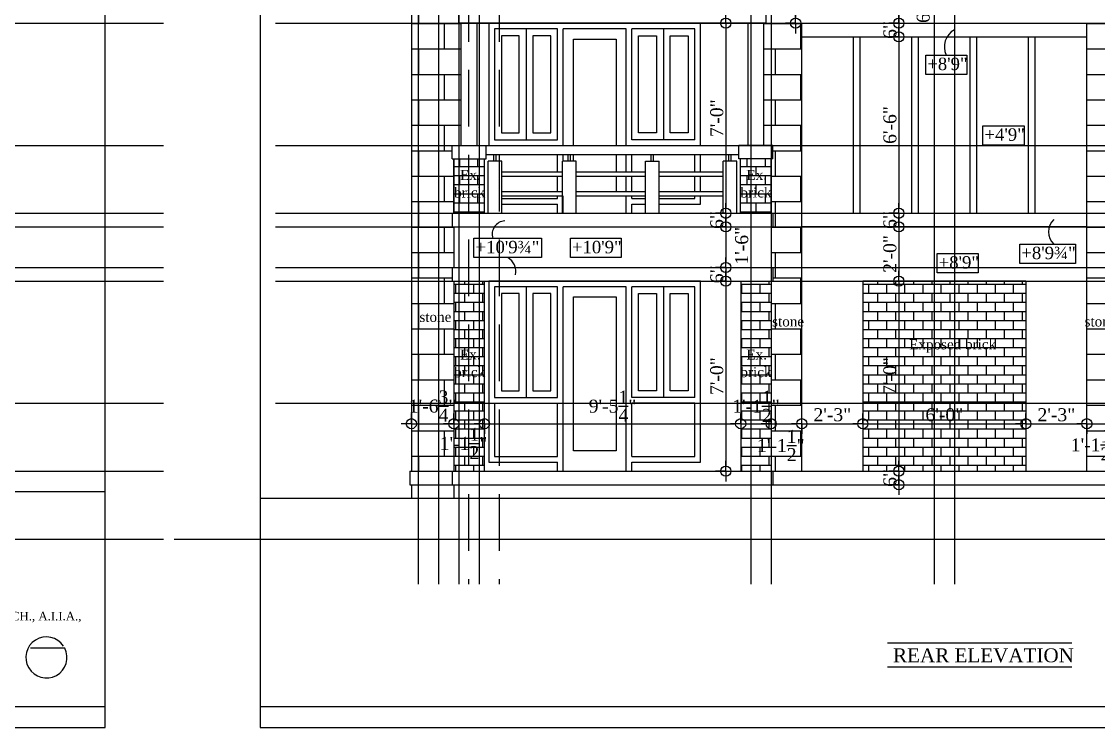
# Model space of a CAD drawing. Extents: x -4781 to 3971, y -2954 to -1072.
# Drawn here: x -1108.2 to -632.3, y -1567 to -1255 of the extents above; entities that cross this region are included whole.
import ezdxf

# ---------------------------------------------------------------- set-up
doc = ezdxf.new("R2010")
doc.units = 0
doc.header["$LTSCALE"] = 20
doc.header["$MEASUREMENT"] = 0
doc.header["$PDMODE"] = 34
doc.linetypes.add('HIDDEN', pattern=[0.375, 0.25, -0.125])
doc.layers.get('0').update_dxf_attribs({"linetype": 'CONTINUOUS'})
doc.layers.get('DEFPOINTS').update_dxf_attribs({"linetype": 'CONTINUOUS'})
for name, color, linetype in [('border', 230, 'CONTINUOUS'), ('BORTEXT', 2, 'CONTINUOUS'), ('DIMLINE', 254, 'CONTINUOUS'), ('DOOR', 1, 'CONTINUOUS'), ('handrail', 1, 'CONTINUOUS'), ('levels', 2, 'CONTINUOUS'), ('Stone', 8, 'CONTINUOUS'), ('text', 2, 'CONTINUOUS'), ('TEXTS', 2, 'CONTINUOUS'), ('tile', 22, 'CONTINUOUS'), ('wall', 13, 'CONTINUOUS'), ('WINDOW', 4, 'CONTINUOUS'), ('WOOD', 7, 'CONTINUOUS')]:
    doc.layers.add(name, color=color, linetype=linetype)
doc.layers.add('correct', color=230, linetype='CONTINUOUS', plot=False)
doc.layers.add('guide', color=211, linetype='CONTINUOUS', plot=False)
doc.styles.add('DIMTEXT', font='times_1.ttf')
doc.styles.add('STYLE1', font='times_1.ttf')
doc.styles.add('style5', font='times_1.ttf')
doc.dimstyles.new('ARCH_48_0', dxfattribs={"dimtxt": 5.75, "dimasz": 2.25, "dimexe": 0.25, "dimexo": 0, "dimgap": 1, "dimtad": 1, "dimzin": 3, "dimdsep": 46, "dimlunit": 4, "dimtxsty": 'DIMTEXT', "dimblk": 'BLK', "dimcen": 0, "dimdle": 0.09375, "dimse1": 1, "dimse2": 1, "dimclrd": 254, "dimclrt": 3, "dimadec": 1, "dimazin": 0, "dimtfac": 1, "dimtix": 1, "dimtmove": 2, "dimatfit": 3, "dimldrblk": 'NONE', "dimfxl": 0.25, "dimtvp": 1.4625, "dimtolj": 1, "dimtzin": 15, "dimarcsym": 0})
pattern_1 = [(0, (-673.815, -1627.068), (0, 11.25), []), (90, (-673.815, -1627.068), (-22.5, 1e-15), [11.25, -11.25]), (90, (-662.565, -1627.068), (-22.5, 1e-15), [-11.25, 11.25])]
pattern_2 = [(0, (-673.8155, -1627.0678), (0, 4), []), (90, (-673.8155, -1627.068), (-8, 5e-16), [4, -4]), (90, (-669.8155, -1627.068), (-8, 5e-16), [-4, 4])]

# ---------------------------------------------------------------- blocks, each defined once
blk = doc.blocks.new('BLK')
for q in [(-2, 0), (0, 2), (2, 0), (0, -2)]:
    blk.add_line((0, 0), q)
blk.add_circle((0, 0), 1)
blk = doc.blocks.new('*D618')
at = {"layer": 'DEFPOINTS', "color": 0, "lineweight": -2, "transparency": 16777216}
for p in [(-917.14, -1432.72), (-935.89, -1438.79), (-917.14, -1438.79)]:
    blk.add_point(p, dxfattribs=at)
at = {"layer": 'DIMLINE', "color": 254, "lineweight": -2, "transparency": 16777216}
for p, q in [((-938.14, -1432.72), (-940.39, -1432.72)), ((-935.89, -1432.72), (-917.14, -1432.72)), ((-914.89, -1432.72), (-912.64, -1432.72))]:
    blk.add_line(p, q, dxfattribs=at)
at = {"layer": 'DIMLINE', "color": 254, "lineweight": -2, "transparency": 16777216, "xscale": 2.25, "yscale": 2.25, "zscale": 2.25}
blk.add_blockref('BLK', (-935.89, -1432.72), dxfattribs=at)
at = {"layer": 'DIMLINE', "color": 254, "lineweight": -2, "transparency": 16777216, "xscale": 2.25, "yscale": 2.25, "zscale": 2.25, "rotation": 180}
blk.add_blockref('BLK', (-917.14, -1432.72), dxfattribs=at)
at = {"layer": 'DIMLINE', "color": 3, "lineweight": -2, "transparency": 16777216, "insert": (-926.52, -1424.92), "char_height": 5.75, "attachment_point": 5, "style": 'DIMTEXT'}
blk.add_mtext('\\A1;1\'-6{\\H1.000000x;\\S3/4;}"', dxfattribs=at)
blk = doc.blocks.new('_None')
blk = doc.blocks.new('*D619')
at = {"layer": 'DEFPOINTS', "color": 0, "lineweight": -2, "transparency": 16777216}
for p in [(-903.64, -1432.72), (-917.14, -1444.83), (-903.64, -1444.83)]:
    blk.add_point(p, dxfattribs=at)
at = {"layer": 'DIMLINE', "color": 254, "lineweight": -2, "transparency": 16777216}
blk.add_line((-914.89, -1432.72), (-905.89, -1432.72), dxfattribs=at)
at = {"layer": 'DIMLINE', "color": 254, "lineweight": -2, "transparency": 16777216, "xscale": 2.25, "yscale": 2.25, "zscale": 2.25, "rotation": 180}
blk.add_blockref('BLK', (-917.14, -1432.72), dxfattribs=at)
at = {"layer": 'DIMLINE', "color": 254, "lineweight": -2, "transparency": 16777216, "xscale": 2.25, "yscale": 2.25, "zscale": 2.25}
blk.add_blockref('BLK', (-903.64, -1432.72), dxfattribs=at)
at = {"layer": 'DIMLINE', "color": 3, "lineweight": -2, "transparency": 16777216, "insert": (-912.85, -1441.44), "char_height": 5.75, "attachment_point": 5, "style": 'DIMTEXT'}
blk.add_mtext('\\A1;1\'-1{\\H1.000000x;\\S1/2;}"', dxfattribs=at)
blk = doc.blocks.new('*D620')
at = {"layer": 'DEFPOINTS', "color": 0, "lineweight": -2, "transparency": 16777216}
for p in [(-790.39, -1432.72), (-903.64, -1438.26), (-790.39, -1445.3)]:
    blk.add_point(p, dxfattribs=at)
at = {"layer": 'DIMLINE', "color": 254, "lineweight": -2, "transparency": 16777216}
blk.add_line((-901.39, -1432.72), (-792.64, -1432.72), dxfattribs=at)
at = {"layer": 'DIMLINE', "color": 254, "lineweight": -2, "transparency": 16777216, "xscale": 2.25, "yscale": 2.25, "zscale": 2.25, "rotation": 180}
blk.add_blockref('BLK', (-903.64, -1432.72), dxfattribs=at)
at = {"layer": 'DIMLINE', "color": 254, "lineweight": -2, "transparency": 16777216, "xscale": 2.25, "yscale": 2.25, "zscale": 2.25}
blk.add_blockref('BLK', (-790.39, -1432.72), dxfattribs=at)
at = {"layer": 'DIMLINE', "color": 3, "lineweight": -2, "transparency": 16777216, "insert": (-847.02, -1424.96), "char_height": 5.75, "attachment_point": 5, "style": 'DIMTEXT'}
blk.add_mtext('\\A1;9\'-5{\\H1.000000x;\\S1/4;}"', dxfattribs=at)
blk = doc.blocks.new('*D621')
at = {"layer": 'DEFPOINTS', "color": 0, "lineweight": -2, "transparency": 16777216}
for p in [(-776.89, -1432.72), (-790.39, -1445.3), (-776.89, -1445.3)]:
    blk.add_point(p, dxfattribs=at)
at = {"layer": 'DIMLINE', "color": 254, "lineweight": -2, "transparency": 16777216}
for p, q in [((-792.64, -1432.72), (-794.89, -1432.72)), ((-790.39, -1432.72), (-776.89, -1432.72)), ((-774.64, -1432.72), (-772.39, -1432.72))]:
    blk.add_line(p, q, dxfattribs=at)
at = {"layer": 'DIMLINE', "color": 254, "lineweight": -2, "transparency": 16777216, "xscale": 2.25, "yscale": 2.25, "zscale": 2.25}
blk.add_blockref('BLK', (-790.39, -1432.72), dxfattribs=at)
at = {"layer": 'DIMLINE', "color": 254, "lineweight": -2, "transparency": 16777216, "xscale": 2.25, "yscale": 2.25, "zscale": 2.25, "rotation": 180}
blk.add_blockref('BLK', (-776.89, -1432.72), dxfattribs=at)
at = {"layer": 'DIMLINE', "color": 3, "lineweight": -2, "transparency": 16777216, "insert": (-783.64, -1425.02), "char_height": 5.75, "attachment_point": 5, "style": 'DIMTEXT'}
blk.add_mtext('\\A1;1\'-1{\\H1.000000x;\\S1/2;}"', dxfattribs=at)
blk = doc.blocks.new('*D622')
at = {"layer": 'DEFPOINTS', "color": 0, "lineweight": -2, "transparency": 16777216}
for p in [(-763.39, -1432.72), (-776.89, -1443.24), (-763.39, -1443.24)]:
    blk.add_point(p, dxfattribs=at)
at = {"layer": 'DIMLINE', "color": 254, "lineweight": -2, "transparency": 16777216}
blk.add_line((-774.64, -1432.72), (-765.64, -1432.72), dxfattribs=at)
at = {"layer": 'DIMLINE', "color": 254, "lineweight": -2, "transparency": 16777216, "xscale": 2.25, "yscale": 2.25, "zscale": 2.25, "rotation": 180}
blk.add_blockref('BLK', (-776.89, -1432.72), dxfattribs=at)
at = {"layer": 'DIMLINE', "color": 254, "lineweight": -2, "transparency": 16777216, "xscale": 2.25, "yscale": 2.25, "zscale": 2.25}
blk.add_blockref('BLK', (-763.39, -1432.72), dxfattribs=at)
at = {"layer": 'DIMLINE', "color": 3, "lineweight": -2, "transparency": 16777216, "insert": (-772.65, -1442.36), "char_height": 5.75, "attachment_point": 5, "style": 'DIMTEXT'}
blk.add_mtext('\\A1;1\'-1{\\H1.000000x;\\S1/2;}"', dxfattribs=at)
blk = doc.blocks.new('*D623')
at = {"layer": 'DEFPOINTS', "color": 0, "lineweight": -2, "transparency": 16777216}
for p in [(-736.39, -1418.02), (-763.39, -1425.02), (-736.39, -1432.72)]:
    blk.add_point(p, dxfattribs=at)
at = {"layer": 'DIMLINE', "color": 254, "lineweight": -2, "transparency": 16777216}
blk.add_line((-761.14, -1432.72), (-738.64, -1432.72), dxfattribs=at)
at = {"layer": 'DIMLINE', "color": 254, "lineweight": -2, "transparency": 16777216, "xscale": 2.25, "yscale": 2.25, "zscale": 2.25, "rotation": 180}
blk.add_blockref('BLK', (-763.39, -1432.72), dxfattribs=at)
at = {"layer": 'DIMLINE', "color": 254, "lineweight": -2, "transparency": 16777216, "xscale": 2.25, "yscale": 2.25, "zscale": 2.25}
blk.add_blockref('BLK', (-736.39, -1432.72), dxfattribs=at)
at = {"layer": 'DIMLINE', "color": 3, "lineweight": -2, "transparency": 16777216, "insert": (-749.89, -1428.79), "char_height": 5.75, "attachment_point": 5, "style": 'DIMTEXT'}
blk.add_mtext('\\A1;2\'-3"', dxfattribs=at)
blk = doc.blocks.new('*D624')
at = {"layer": 'DEFPOINTS', "color": 0, "lineweight": -2, "transparency": 16777216}
for p in [(-736.39, -1418.02), (-664.39, -1421.17), (-664.39, -1432.72)]:
    blk.add_point(p, dxfattribs=at)
at = {"layer": 'DIMLINE', "color": 254, "lineweight": -2, "transparency": 16777216}
blk.add_line((-734.14, -1432.72), (-666.64, -1432.72), dxfattribs=at)
at = {"layer": 'DIMLINE', "color": 254, "lineweight": -2, "transparency": 16777216, "xscale": 2.25, "yscale": 2.25, "zscale": 2.25, "rotation": 180}
blk.add_blockref('BLK', (-736.39, -1432.72), dxfattribs=at)
at = {"layer": 'DIMLINE', "color": 254, "lineweight": -2, "transparency": 16777216, "xscale": 2.25, "yscale": 2.25, "zscale": 2.25}
blk.add_blockref('BLK', (-664.39, -1432.72), dxfattribs=at)
at = {"layer": 'DIMLINE', "color": 3, "lineweight": -2, "transparency": 16777216, "insert": (-700.39, -1428.79), "char_height": 5.75, "attachment_point": 5, "style": 'DIMTEXT'}
blk.add_mtext('\\A1;6\'-0"', dxfattribs=at)
blk = doc.blocks.new('*D625')
at = {"layer": 'DEFPOINTS', "color": 0, "lineweight": -2, "transparency": 16777216}
for p in [(-664.39, -1421.17), (-637.39, -1422.7), (-637.39, -1432.72)]:
    blk.add_point(p, dxfattribs=at)
at = {"layer": 'DIMLINE', "color": 254, "lineweight": -2, "transparency": 16777216}
blk.add_line((-662.14, -1432.72), (-639.64, -1432.72), dxfattribs=at)
at = {"layer": 'DIMLINE', "color": 254, "lineweight": -2, "transparency": 16777216, "xscale": 2.25, "yscale": 2.25, "zscale": 2.25, "rotation": 180}
blk.add_blockref('BLK', (-664.39, -1432.72), dxfattribs=at)
at = {"layer": 'DIMLINE', "color": 254, "lineweight": -2, "transparency": 16777216, "xscale": 2.25, "yscale": 2.25, "zscale": 2.25}
blk.add_blockref('BLK', (-637.39, -1432.72), dxfattribs=at)
at = {"layer": 'DIMLINE', "color": 3, "lineweight": -2, "transparency": 16777216, "insert": (-650.89, -1428.79), "char_height": 5.75, "attachment_point": 5, "style": 'DIMTEXT'}
blk.add_mtext('\\A1;2\'-3"', dxfattribs=at)
blk = doc.blocks.new('*D626')
at = {"layer": 'DEFPOINTS', "color": 0, "lineweight": -2, "transparency": 16777216}
for p in [(-637.39, -1420.47), (-623.89, -1420.47), (-623.89, -1432.72)]:
    blk.add_point(p, dxfattribs=at)
at = {"layer": 'DIMLINE', "color": 254, "lineweight": -2, "transparency": 16777216}
blk.add_line((-635.14, -1432.72), (-626.14, -1432.72), dxfattribs=at)
at = {"layer": 'DIMLINE', "color": 254, "lineweight": -2, "transparency": 16777216, "xscale": 2.25, "yscale": 2.25, "zscale": 2.25, "rotation": 180}
blk.add_blockref('BLK', (-637.39, -1432.72), dxfattribs=at)
at = {"layer": 'DIMLINE', "color": 254, "lineweight": -2, "transparency": 16777216, "xscale": 2.25, "yscale": 2.25, "zscale": 2.25}
blk.add_blockref('BLK', (-623.89, -1432.72), dxfattribs=at)
at = {"layer": 'DIMLINE', "color": 3, "lineweight": -2, "transparency": 16777216, "insert": (-634.01, -1442.08), "char_height": 5.75, "attachment_point": 5, "style": 'DIMTEXT'}
blk.add_mtext('\\A1;1\'-1{\\H1.000000x;\\S1/2;}"', dxfattribs=at)
blk = doc.blocks.new('*D636')
at = {"layer": 'DEFPOINTS', "color": 0, "lineweight": -2, "transparency": 16777216}
for p in [(-753.17, -1249.7), (-720.49, -1255.7), (-684.13, -1255.7)]:
    blk.add_point(p, dxfattribs=at)
at = {"layer": 'DIMLINE', "color": 254, "lineweight": -2, "transparency": 16777216}
for p, q in [((-720.49, -1247.45), (-720.49, -1245.2)), ((-720.49, -1249.7), (-720.49, -1255.7)), ((-720.49, -1257.95), (-720.49, -1260.2))]:
    blk.add_line(p, q, dxfattribs=at)
at = {"layer": 'DIMLINE', "color": 254, "lineweight": -2, "transparency": 16777216, "xscale": 2.25, "yscale": 2.25, "zscale": 2.25}
for p, rotation in [((-720.49, -1249.7), 270), ((-720.49, -1255.7), 90)]:
    blk.add_blockref('BLK', p, dxfattribs=dict(at, rotation=rotation))
at = {"layer": 'DIMLINE', "color": 3, "lineweight": -2, "transparency": 16777216, "insert": (-709.71, -1251.65), "char_height": 5.75, "attachment_point": 5, "rotation": 90, "style": 'DIMTEXT'}
blk.add_mtext('\\A1;6"', dxfattribs=at)
blk = doc.blocks.new('*D637')
at = {"layer": 'DEFPOINTS', "color": 0, "lineweight": -2, "transparency": 16777216}
for p in [(-698.34, -1255.7), (-720.49, -1261.7), (-698.34, -1261.7)]:
    blk.add_point(p, dxfattribs=at)
at = {"layer": 'DIMLINE', "color": 254, "lineweight": -2, "transparency": 16777216}
for p, q in [((-720.49, -1253.45), (-720.49, -1251.2)), ((-720.49, -1255.7), (-720.49, -1261.7)), ((-720.49, -1263.95), (-720.49, -1266.2))]:
    blk.add_line(p, q, dxfattribs=at)
at = {"layer": 'DIMLINE', "color": 254, "lineweight": -2, "transparency": 16777216, "xscale": 2.25, "yscale": 2.25, "zscale": 2.25}
for p, rotation in [((-720.49, -1255.7), 270), ((-720.49, -1261.7), 90)]:
    blk.add_blockref('BLK', p, dxfattribs=dict(at, rotation=rotation))
at = {"layer": 'DIMLINE', "color": 3, "lineweight": -2, "transparency": 16777216, "insert": (-724.42, -1258.7), "char_height": 5.75, "attachment_point": 5, "rotation": 90, "style": 'DIMTEXT'}
blk.add_mtext('\\A1;6"', dxfattribs=at)
blk = doc.blocks.new('*D638')
at = {"layer": 'DEFPOINTS', "color": 0, "lineweight": -2, "transparency": 16777216}
for p in [(-700.39, -1261.7), (-720.49, -1339.7), (-700.39, -1339.7)]:
    blk.add_point(p, dxfattribs=at)
at = {"layer": 'DIMLINE', "color": 254, "lineweight": -2, "transparency": 16777216}
blk.add_line((-720.49, -1263.95), (-720.49, -1337.45), dxfattribs=at)
at = {"layer": 'DIMLINE', "color": 254, "lineweight": -2, "transparency": 16777216, "xscale": 2.25, "yscale": 2.25, "zscale": 2.25}
for p, rotation in [((-720.49, -1261.7), 90), ((-720.49, -1339.7), 270)]:
    blk.add_blockref('BLK', p, dxfattribs=dict(at, rotation=rotation))
at = {"layer": 'DIMLINE', "color": 3, "lineweight": -2, "transparency": 16777216, "insert": (-724.42, -1300.7), "char_height": 5.75, "attachment_point": 5, "rotation": 90, "style": 'DIMTEXT'}
blk.add_mtext('\\A1;6\'-6"', dxfattribs=at)
blk = doc.blocks.new('*D639')
at = {"layer": 'DEFPOINTS', "color": 0, "lineweight": -2, "transparency": 16777216}
for p in [(-700.39, -1339.7), (-720.49, -1345.7), (-700.39, -1345.7)]:
    blk.add_point(p, dxfattribs=at)
at = {"layer": 'DIMLINE', "color": 254, "lineweight": -2, "transparency": 16777216}
for p, q in [((-720.49, -1337.45), (-720.49, -1335.2)), ((-720.49, -1339.7), (-720.49, -1345.7)), ((-720.49, -1347.95), (-720.49, -1350.2))]:
    blk.add_line(p, q, dxfattribs=at)
at = {"layer": 'DIMLINE', "color": 254, "lineweight": -2, "transparency": 16777216, "xscale": 2.25, "yscale": 2.25, "zscale": 2.25}
for p, rotation in [((-720.49, -1339.7), 270), ((-720.49, -1345.7), 90)]:
    blk.add_blockref('BLK', p, dxfattribs=dict(at, rotation=rotation))
at = {"layer": 'DIMLINE', "color": 3, "lineweight": -2, "transparency": 16777216, "insert": (-724.42, -1342.7), "char_height": 5.75, "attachment_point": 5, "rotation": 90, "style": 'DIMTEXT'}
blk.add_mtext('\\A1;6"', dxfattribs=at)
blk = doc.blocks.new('*D640')
at = {"layer": 'DEFPOINTS', "color": 0, "lineweight": -2, "transparency": 16777216}
for p in [(-700.39, -1345.7), (-720.49, -1369.7), (-697.93, -1369.7)]:
    blk.add_point(p, dxfattribs=at)
at = {"layer": 'DIMLINE', "color": 254, "lineweight": -2, "transparency": 16777216}
blk.add_line((-720.49, -1347.95), (-720.49, -1367.45), dxfattribs=at)
at = {"layer": 'DIMLINE', "color": 254, "lineweight": -2, "transparency": 16777216, "xscale": 2.25, "yscale": 2.25, "zscale": 2.25}
for p, rotation in [((-720.49, -1345.7), 90), ((-720.49, -1369.7), 270)]:
    blk.add_blockref('BLK', p, dxfattribs=dict(at, rotation=rotation))
at = {"layer": 'DIMLINE', "color": 3, "lineweight": -2, "transparency": 16777216, "insert": (-724.42, -1357.7), "char_height": 5.75, "attachment_point": 5, "rotation": 90, "style": 'DIMTEXT'}
blk.add_mtext('\\A1;2\'-0"', dxfattribs=at)
blk = doc.blocks.new('*D641')
at = {"layer": 'DEFPOINTS', "color": 0, "lineweight": -2, "transparency": 16777216}
for p in [(-697.93, -1369.7), (-720.49, -1453.7), (-693.33, -1453.7)]:
    blk.add_point(p, dxfattribs=at)
at = {"layer": 'DIMLINE', "color": 254, "lineweight": -2, "transparency": 16777216}
blk.add_line((-720.49, -1371.95), (-720.49, -1451.45), dxfattribs=at)
at = {"layer": 'DIMLINE', "color": 254, "lineweight": -2, "transparency": 16777216, "xscale": 2.25, "yscale": 2.25, "zscale": 2.25}
for p, rotation in [((-720.49, -1369.7), 90), ((-720.49, -1453.7), 270)]:
    blk.add_blockref('BLK', p, dxfattribs=dict(at, rotation=rotation))
at = {"layer": 'DIMLINE', "color": 3, "lineweight": -2, "transparency": 16777216, "insert": (-724.43, -1411.7), "char_height": 5.75, "attachment_point": 5, "rotation": 90, "style": 'DIMTEXT'}
blk.add_mtext('\\A1;7\'-0"', dxfattribs=at)
blk = doc.blocks.new('*D642')
at = {"layer": 'DEFPOINTS', "color": 0, "lineweight": -2, "transparency": 16777216}
for p in [(-693.33, -1453.7), (-720.49, -1459.7), (-693.33, -1459.7)]:
    blk.add_point(p, dxfattribs=at)
at = {"layer": 'DIMLINE', "color": 254, "lineweight": -2, "transparency": 16777216}
for p, q in [((-720.49, -1451.45), (-720.49, -1449.2)), ((-720.49, -1453.7), (-720.49, -1459.7)), ((-720.49, -1461.95), (-720.49, -1464.2))]:
    blk.add_line(p, q, dxfattribs=at)
at = {"layer": 'DIMLINE', "color": 254, "lineweight": -2, "transparency": 16777216, "xscale": 2.25, "yscale": 2.25, "zscale": 2.25}
for p, rotation in [((-720.49, -1453.7), 270), ((-720.49, -1459.7), 90)]:
    blk.add_blockref('BLK', p, dxfattribs=dict(at, rotation=rotation))
at = {"layer": 'DIMLINE', "color": 3, "lineweight": -2, "transparency": 16777216, "insert": (-724.42, -1456.7), "char_height": 5.75, "attachment_point": 5, "rotation": 90, "style": 'DIMTEXT'}
blk.add_mtext('\\A1;6"', dxfattribs=at)
blk = doc.blocks.new('*D643')
at = {"layer": 'DEFPOINTS', "color": 0, "lineweight": -2, "transparency": 16777216}
for p in [(-816.93, -1225.64), (-816.93, -1255.7), (-766.1, -1255.7)]:
    blk.add_point(p, dxfattribs=at)
at = {"layer": 'DIMLINE', "color": 254, "lineweight": -2, "transparency": 16777216}
blk.add_line((-766.1, -1227.89), (-766.1, -1253.45), dxfattribs=at)
at = {"layer": 'DIMLINE', "color": 254, "lineweight": -2, "transparency": 16777216, "xscale": 2.25, "yscale": 2.25, "zscale": 2.25}
for p, rotation in [((-766.1, -1225.64), 90), ((-766.1, -1255.7), 270)]:
    blk.add_blockref('BLK', p, dxfattribs=dict(at, rotation=rotation))
at = {"layer": 'DIMLINE', "color": 3, "lineweight": -2, "transparency": 16777216, "insert": (-770.02, -1240.67), "char_height": 5.75, "attachment_point": 5, "rotation": 90, "style": 'DIMTEXT'}
blk.add_mtext('\\A1;2\'-6"', dxfattribs=at)
blk = doc.blocks.new('*D644')
at = {"layer": 'DEFPOINTS', "color": 0, "lineweight": -2, "transparency": 16777216}
for p in [(-787.14, -1255.7), (-807.04, -1339.7), (-796.99, -1339.7)]:
    blk.add_point(p, dxfattribs=at)
at = {"layer": 'DIMLINE', "color": 254, "lineweight": -2, "transparency": 16777216}
blk.add_line((-796.99, -1257.95), (-796.99, -1337.45), dxfattribs=at)
at = {"layer": 'DIMLINE', "color": 254, "lineweight": -2, "transparency": 16777216, "xscale": 2.25, "yscale": 2.25, "zscale": 2.25}
for p, rotation in [((-796.99, -1255.7), 90), ((-796.99, -1339.7), 270)]:
    blk.add_blockref('BLK', p, dxfattribs=dict(at, rotation=rotation))
at = {"layer": 'DIMLINE', "color": 3, "lineweight": -2, "transparency": 16777216, "insert": (-800.92, -1297.7), "char_height": 5.75, "attachment_point": 5, "rotation": 90, "style": 'DIMTEXT'}
blk.add_mtext('\\A1;7\'-0"', dxfattribs=at)
blk = doc.blocks.new('*D645')
at = {"layer": 'DEFPOINTS', "color": 0, "lineweight": -2, "transparency": 16777216}
for p in [(-805.26, -1339.7), (-805.26, -1345.7), (-796.99, -1345.7)]:
    blk.add_point(p, dxfattribs=at)
at = {"layer": 'DIMLINE', "color": 254, "lineweight": -2, "transparency": 16777216}
for p, q in [((-796.99, -1337.45), (-796.99, -1335.2)), ((-796.99, -1339.7), (-796.99, -1345.7)), ((-796.99, -1347.95), (-796.99, -1350.2))]:
    blk.add_line(p, q, dxfattribs=at)
at = {"layer": 'DIMLINE', "color": 254, "lineweight": -2, "transparency": 16777216, "xscale": 2.25, "yscale": 2.25, "zscale": 2.25}
for p, rotation in [((-796.99, -1339.7), 270), ((-796.99, -1345.7), 90)]:
    blk.add_blockref('BLK', p, dxfattribs=dict(at, rotation=rotation))
at = {"layer": 'DIMLINE', "color": 3, "lineweight": -2, "transparency": 16777216, "insert": (-800.91, -1342.7), "char_height": 5.75, "attachment_point": 5, "rotation": 90, "style": 'DIMTEXT'}
blk.add_mtext('\\A1;6"', dxfattribs=at)
blk = doc.blocks.new('*D646')
at = {"layer": 'DEFPOINTS', "color": 0, "lineweight": -2, "transparency": 16777216}
for p in [(-805.26, -1345.7), (-808.48, -1363.7), (-796.99, -1363.7)]:
    blk.add_point(p, dxfattribs=at)
at = {"layer": 'DIMLINE', "color": 254, "lineweight": -2, "transparency": 16777216}
blk.add_line((-796.99, -1347.95), (-796.99, -1361.45), dxfattribs=at)
at = {"layer": 'DIMLINE', "color": 254, "lineweight": -2, "transparency": 16777216, "xscale": 2.25, "yscale": 2.25, "zscale": 2.25}
for p, rotation in [((-796.99, -1345.7), 90), ((-796.99, -1363.7), 270)]:
    blk.add_blockref('BLK', p, dxfattribs=dict(at, rotation=rotation))
at = {"layer": 'DIMLINE', "color": 3, "lineweight": -2, "transparency": 16777216, "insert": (-789.92, -1354.06), "char_height": 5.75, "attachment_point": 5, "rotation": 90, "style": 'DIMTEXT'}
blk.add_mtext('\\A1;1\'-6"', dxfattribs=at)
blk = doc.blocks.new('*D647')
at = {"layer": 'DEFPOINTS', "color": 0, "lineweight": -2, "transparency": 16777216}
for p in [(-808.48, -1363.7), (-808.14, -1369.7), (-796.99, -1369.7)]:
    blk.add_point(p, dxfattribs=at)
at = {"layer": 'DIMLINE', "color": 254, "lineweight": -2, "transparency": 16777216}
for p, q in [((-796.99, -1361.45), (-796.99, -1359.2)), ((-796.99, -1363.7), (-796.99, -1369.7)), ((-796.99, -1371.95), (-796.99, -1374.2))]:
    blk.add_line(p, q, dxfattribs=at)
at = {"layer": 'DIMLINE', "color": 254, "lineweight": -2, "transparency": 16777216, "xscale": 2.25, "yscale": 2.25, "zscale": 2.25}
for p, rotation in [((-796.99, -1363.7), 270), ((-796.99, -1369.7), 90)]:
    blk.add_blockref('BLK', p, dxfattribs=dict(at, rotation=rotation))
at = {"layer": 'DIMLINE', "color": 3, "lineweight": -2, "transparency": 16777216, "insert": (-800.91, -1366.7), "char_height": 5.75, "attachment_point": 5, "rotation": 90, "style": 'DIMTEXT'}
blk.add_mtext('\\A1;6"', dxfattribs=at)
blk = doc.blocks.new('*D648')
at = {"layer": 'DEFPOINTS', "color": 0, "lineweight": -2, "transparency": 16777216}
for p in [(-812.26, -1369.7), (-816.4, -1453.7), (-796.99, -1453.7)]:
    blk.add_point(p, dxfattribs=at)
at = {"layer": 'DIMLINE', "color": 254, "lineweight": -2, "transparency": 16777216}
blk.add_line((-796.99, -1371.95), (-796.99, -1451.45), dxfattribs=at)
at = {"layer": 'DIMLINE', "color": 254, "lineweight": -2, "transparency": 16777216, "xscale": 2.25, "yscale": 2.25, "zscale": 2.25}
for p, rotation in [((-796.99, -1369.7), 90), ((-796.99, -1453.7), 270)]:
    blk.add_blockref('BLK', p, dxfattribs=dict(at, rotation=rotation))
at = {"layer": 'DIMLINE', "color": 3, "lineweight": -2, "transparency": 16777216, "insert": (-800.92, -1411.7), "char_height": 5.75, "attachment_point": 5, "rotation": 90, "style": 'DIMTEXT'}
blk.add_mtext('\\A1;7\'-0"', dxfattribs=at)

msp = doc.modelspace()

# ---------------------------------------------------------------- hatches: boundary and pattern name
at = {"layer": 'Stone', "lineweight": -2}
h = msp.add_hatch(dxfattribs=at)
h.set_pattern_fill('BRICK', color=8, scale=45, style=0)
h.set_pattern_definition(pattern_1)
h.paths.add_polyline_path([(-913.893, -1255.705), (-914.893, -1255.705), (-914.893, -1225.645), (-910.642, -1225.645), (-910.642, -1212.094), (-922.017, -1212.094), (-922.017, -1213.747), (-926.017, -1213.747), (-926.017, -1212.094), (-935.892, -1212.094), (-935.892, -1453.705), (-917.143, -1453.705), (-917.143, -1369.705), (-917.893, -1369.705), (-917.893, -1363.705), (-917.143, -1363.705), (-917.143, -1345.705), (-917.893, -1345.705), (-917.893, -1339.705), (-917.143, -1339.705), (-917.143, -1315.705), (-917.893, -1315.705), (-917.893, -1309.705), (-913.893, -1309.705)])
h = msp.add_hatch(dxfattribs=at)
h.set_pattern_fill('BRICK', color=8, scale=45, style=0)
h.set_pattern_definition(pattern_1)
h.paths.add_polyline_path([(-776.143, -1363.705), (-776.143, -1369.705), (-776.892, -1369.705), (-776.892, -1453.705), (-763.392, -1453.705), (-763.392, -1255.705), (-779.143, -1255.705), (-780.143, -1255.705), (-780.143, -1309.705), (-776.143, -1309.705), (-776.143, -1315.705), (-776.893, -1315.705), (-776.893, -1339.705), (-776.143, -1339.705), (-776.143, -1345.705), (-776.892, -1345.705), (-776.892, -1363.705)])
h = msp.add_hatch(dxfattribs=at)
h.set_pattern_fill('BRICK', color=8, scale=45, style=0)
h.set_pattern_definition(pattern_1)
h.paths.add_polyline_path([(-623.892, -1369.705), (-624.641, -1369.705), (-624.641, -1363.705), (-623.892, -1363.705), (-623.892, -1345.705), (-624.641, -1345.705), (-624.641, -1339.705), (-623.891, -1339.705), (-623.891, -1315.705), (-624.641, -1315.705), (-624.641, -1309.705), (-620.641, -1309.705), (-620.641, -1255.705), (-621.641, -1255.705), (-637.392, -1255.705), (-637.392, -1453.705), (-623.892, -1453.705)])
at = {"layer": 'tile', "lineweight": -2}
h = msp.add_hatch(dxfattribs=at)
h.set_pattern_fill('BRICK', color=256, scale=16, style=0)
h.set_pattern_definition([(0, (-318.5596, -1627.0678), (0, 4), []), (90, (-318.56, -1627.068), (-8, 5e-16), [4, -4]), (90, (-314.56, -1627.068), (-8, 5e-16), [-4, 4])])
h.paths.add_polyline_path([(-903.643, -1315.705), (-917.143, -1315.705), (-917.143, -1339.705), (-903.643, -1339.705)])
h = msp.add_hatch(dxfattribs=at)
h.set_pattern_fill('BRICK', color=256, scale=16, style=0)
h.set_pattern_definition([(180, (-1375.4764, -1627.0678), (0, 4), []), (90, (-1375.4764, -1627.068), (8, 5e-16), [4, -4]), (90, (-1379.4764, -1627.068), (8, 5e-16), [-4, 4])])
h.paths.add_polyline_path([(-790.393, -1315.705), (-776.893, -1315.705), (-776.893, -1339.705), (-790.393, -1339.705)])
h = msp.add_hatch(dxfattribs=at)
h.set_pattern_fill('BRICK', color=256, scale=16, style=0)
h.set_pattern_definition([(0, (-680.3164, -1627.0678), (0, 4), []), (90, (-680.316, -1627.068), (-8, 5e-16), [4, -4]), (90, (-676.316, -1627.068), (-8, 5e-16), [-4, 4])])
h.paths.add_polyline_path([(-903.643, -1369.705), (-917.143, -1369.705), (-917.143, -1453.705), (-903.643, -1453.705)])
h = msp.add_hatch(dxfattribs=at)
h.set_pattern_fill('BRICK', color=256, scale=16, style=0)
h.set_pattern_definition(pattern_2)
h.paths.add_polyline_path([(-790.392, -1453.705), (-776.892, -1453.705), (-776.892, -1369.705), (-790.392, -1369.705)])
h = msp.add_hatch(dxfattribs=at)
h.set_pattern_fill('BRICK', color=256, scale=16, style=0)
h.set_pattern_definition(pattern_2)
h.paths.add_polyline_path([(-664.392, -1369.705), (-736.392, -1369.705), (-736.392, -1453.705), (-664.392, -1453.705)])

# ---------------------------------------------------------------- linework, layer by layer
at = {"lineweight": -2}
for p, q in [((-664.392, -1369.705), (-736.392, -1369.705)), ((-736.392, -1369.705), (-736.392, -1453.705)), ((-664.392, -1369.705), (-664.392, -1453.705))]:
    msp.add_line(p, q, dxfattribs=at)
at = {"layer": 'border', "lineweight": -2}
for p, q in [((-1071.17, -1557.934), (-1695.502, -1557.934)), ((-414.567, -1557.934), (-1002.686, -1557.934))]:
    msp.add_line(p, q, dxfattribs=at)
at = {"layer": 'BORTEXT'}
msp.add_lwpolyline([(-1089.619, -1530.993, 34.7524071), (-1089.088, -1531.893), (-1104.174, -1531.893)], format="xyb", dxfattribs=at)
at = {"layer": 'correct', "color": 3, "lineweight": -2}
for points in [[(-1695.502, -1071.997), (-1695.502, -1566.997), (-1071.17, -1566.997), (-1071.17, -1071.997)], [(-1002.686, -1071.997), (-1002.686, -1566.997), (-414.567, -1566.997), (-414.567, -1071.997)]]:
    msp.add_lwpolyline(points, close=True, dxfattribs=at)
at = {"layer": 'DIMLINE', "lineweight": -2}
msp.add_arc((-691.806, -1266.108), 8.573, 119.0526, 205.6297, dxfattribs=at)
at = {"layer": 'DOOR'}
for p, q in [((-871.309, -1307.205), (-871.309, -1258.205)), ((-868.809, -1309.705), (-868.809, -1258.205)), ((-840.975, -1309.705), (-840.975, -1258.205)), ((-838.475, -1307.205), (-838.475, -1258.205)), ((-871.309, -1321.371), (-871.309, -1313.705)), ((-868.809, -1316.705), (-868.809, -1313.705)), ((-840.975, -1321.371), (-840.975, -1313.705)), ((-838.475, -1321.371), (-838.475, -1313.705)), ((-871.309, -1330.038), (-871.309, -1323.371)), ((-840.975, -1330.038), (-840.975, -1323.371)), ((-838.475, -1330.038), (-838.475, -1323.371)), ((-871.309, -1333.205), (-871.309, -1332.038)), ((-868.809, -1339.705), (-868.809, -1332.038)), ((-840.975, -1339.705), (-840.975, -1332.038)), ((-838.475, -1333.205), (-838.475, -1332.038)), ((-871.309, -1339.705), (-871.309, -1335.705)), ((-838.475, -1339.705), (-838.475, -1335.705)), ((-871.309, -1421.205), (-871.309, -1372.205)), ((-868.809, -1453.705), (-868.809, -1372.205)), ((-840.975, -1453.705), (-840.975, -1372.205)), ((-838.475, -1421.205), (-838.475, -1372.205)), ((-871.309, -1447.205), (-871.309, -1423.705)), ((-838.475, -1447.205), (-838.475, -1423.705)), ((-871.309, -1453.705), (-871.309, -1449.705)), ((-838.475, -1453.705), (-838.475, -1449.705))]:
    msp.add_line(p, q, dxfattribs=at)
for points in [[(-840.975, -1258.205), (-868.809, -1258.205)], [(-864.309, -1309.705), (-864.309, -1262.705), (-845.475, -1262.705), (-845.475, -1309.705)], [(-864.309, -1316.705), (-864.309, -1313.705)], [(-845.475, -1313.705), (-845.475, -1321.371)], [(-845.475, -1323.371), (-845.475, -1330.038)], [(-840.975, -1372.205), (-868.809, -1372.205)]]:
    msp.add_lwpolyline(points, dxfattribs=at)
msp.add_lwpolyline([(-864.309, -1376.705), (-845.475, -1376.705), (-845.475, -1444.705), (-864.309, -1444.705)], close=True, dxfattribs=at)
at = {"layer": 'guide', "lineweight": -2}
for p, q in [((-932.892, -1126.376), (-932.892, -1503.705)), ((-923.892, -1126.376), (-923.892, -1503.705)), ((-914.893, -1126.376), (-914.893, -1503.705)), ((-905.893, -1126.376), (-905.893, -1503.705)), ((-785.893, -1126.376), (-785.893, -1503.705)), ((-776.893, -1126.376), (-776.893, -1503.705)), ((-704.892, -1126.376), (-704.892, -1503.705)), ((-695.892, -1126.376), (-695.892, -1503.705))]:
    msp.add_line(p, q, dxfattribs=at)
at = {"layer": 'guide', "linetype": 'HIDDEN', "ltscale": 5}
for p, q in [((-910.642, -1126.376), (-910.642, -1503.705)), ((-897.142, -1126.376), (-897.142, -1503.705))]:
    msp.add_line(p, q, dxfattribs=at)
at = {"layer": 'guide', "color": 1}
for p, q in [((-1739.395, -1255.705), (-1045.395, -1255.705)), ((-995.892, -1255.705), (-404.892, -1255.705)), ((-1739.395, -1363.705), (-1045.395, -1363.705)), ((-995.892, -1363.705), (-404.892, -1363.705)), ((-1739.395, -1369.705), (-1045.395, -1369.705)), ((-995.892, -1369.705), (-404.892, -1369.705))]:
    msp.add_line(p, q, dxfattribs=at)
at = {"layer": 'guide', "color": 5}
for p, q in [((-1739.395, -1309.705), (-1045.395, -1309.705)), ((-995.892, -1309.705), (-404.892, -1309.705)), ((-1739.395, -1423.705), (-1045.395, -1423.705)), ((-995.892, -1423.705), (-404.892, -1423.705))]:
    msp.add_line(p, q, dxfattribs=at)
at = {"layer": 'guide', "color": 3}
for p, q in [((-1739.395, -1339.705), (-1045.395, -1339.705)), ((-995.892, -1339.705), (-404.892, -1339.705)), ((-1739.395, -1345.705), (-1045.395, -1345.705)), ((-995.892, -1345.705), (-404.892, -1345.705))]:
    msp.add_line(p, q, dxfattribs=at)
at = {"layer": 'guide', "color": 13}
for p, q in [((-1739.395, -1453.705), (-1045.395, -1453.705)), ((-1739.395, -1483.705), (-1045.395, -1483.705)), ((-1040.658, -1483.705), (-345.858, -1483.705))]:
    msp.add_line(p, q, dxfattribs=at)
at = {"layer": 'handrail', "lineweight": -2}
for p, q in [((-905.893, -1309.705), (-791.143, -1309.705)), ((-902.893, -1313.705), (-791.143, -1313.705)), ((-899.393, -1316.705), (-899.393, -1313.705)), ((-898.393, -1316.705), (-898.393, -1313.705)), ((-866.565, -1316.705), (-866.565, -1313.705)), ((-865.565, -1316.705), (-865.565, -1313.705)), ((-829.901, -1316.705), (-829.901, -1313.705)), ((-828.901, -1316.705), (-828.901, -1313.705)), ((-795.643, -1316.705), (-795.643, -1313.705)), ((-794.643, -1316.705), (-794.643, -1313.705)), ((-895.893, -1321.371), (-869.065, -1321.371)), ((-863.065, -1321.371), (-832.401, -1321.371)), ((-826.401, -1321.371), (-798.143, -1321.371)), ((-895.893, -1323.371), (-869.065, -1323.371)), ((-863.065, -1323.371), (-832.401, -1323.371)), ((-826.401, -1323.371), (-798.143, -1323.371)), ((-895.893, -1330.038), (-869.065, -1330.038)), ((-895.893, -1332.038), (-869.065, -1332.038)), ((-863.065, -1330.038), (-832.401, -1330.038)), ((-863.065, -1332.038), (-832.401, -1332.038)), ((-826.401, -1330.038), (-798.143, -1330.038)), ((-826.401, -1332.038), (-798.143, -1332.038))]:
    msp.add_line(p, q, dxfattribs=at)
at = {"layer": 'handrail', "color": 7, "lineweight": -2}
for p, q in [((-895.893, -1316.705), (-901.893, -1316.705)), ((-901.893, -1339.705), (-901.893, -1316.705)), ((-895.893, -1339.705), (-895.893, -1316.705)), ((-863.065, -1316.705), (-869.065, -1316.705)), ((-869.065, -1339.705), (-869.065, -1316.705)), ((-863.065, -1339.705), (-863.065, -1316.705)), ((-832.401, -1316.705), (-826.401, -1316.705)), ((-832.401, -1339.705), (-832.401, -1316.705)), ((-826.401, -1339.705), (-826.401, -1316.705)), ((-792.143, -1316.705), (-798.143, -1316.705)), ((-798.143, -1339.705), (-798.143, -1316.705)), ((-792.143, -1339.705), (-792.143, -1316.705))]:
    msp.add_line(p, q, dxfattribs=at)
at = {"layer": 'levels', "color": 0}
for points in [[(-708.636, -1269.816), (-690.436, -1269.816), (-690.436, -1278.352), (-708.636, -1278.352)], [(-683.353, -1301.049), (-665.153, -1301.049), (-665.153, -1309.585), (-683.353, -1309.585)], [(-908.23, -1350.78), (-878.381, -1350.78), (-878.381, -1359.315), (-908.23, -1359.315)], [(-865.653, -1350.78), (-843.227, -1350.78), (-843.227, -1359.315), (-865.653, -1359.315)], [(-667.069, -1353.374), (-642.49, -1353.374), (-642.49, -1361.909), (-667.069, -1361.909)], [(-703.6, -1357.554), (-685.4, -1357.554), (-685.4, -1366.09), (-703.6, -1366.09)]]:
    msp.add_lwpolyline(points, close=True, dxfattribs=at)
for centre, radius, start, end in [((-894.369, -1348.905), 5.815, 92.61963, 198.80987), ((-646.474, -1347.883), 7.833, 135.50081, 224.49919), ((-896.682, -1365.373), 6.935, 347.05182, 60.86163)]:
    msp.add_arc(centre, radius, start, end, dxfattribs=at)
at = {"layer": 'text'}
for p, q in [((-725.466, -1529.584), (-644.054, -1529.584)), ((-725.466, -1540.139), (-644.054, -1540.139))]:
    msp.add_line(p, q, dxfattribs=at)
at = {"layer": 'wall', "lineweight": -2}
for p, q in [((-935.892, -1212.094), (-935.892, -1453.705)), ((-914.893, -1255.705), (-914.893, -1225.645)), ((-779.143, -1255.705), (-779.143, -1225.645)), ((-779.143, -1255.705), (-914.893, -1255.705)), ((-779.143, -1255.705), (-621.641, -1255.705)), ((-763.392, -1453.705), (-763.392, -1255.818)), ((-637.392, -1453.705), (-637.392, -1255.818)), ((-763.392, -1261.705), (-637.392, -1261.705)), ((-917.893, -1309.705), (-902.893, -1309.705)), ((-917.893, -1315.705), (-917.893, -1309.705)), ((-902.893, -1315.705), (-902.893, -1309.705)), ((-776.143, -1309.705), (-791.143, -1309.705)), ((-791.143, -1315.705), (-791.143, -1309.705)), ((-776.143, -1315.705), (-776.143, -1309.705)), ((-917.893, -1315.705), (-902.893, -1315.705)), ((-917.143, -1315.705), (-917.143, -1339.705)), ((-917.143, -1339.705), (-917.143, -1315.705)), ((-903.643, -1339.705), (-903.643, -1315.705)), ((-776.143, -1315.705), (-791.143, -1315.705)), ((-790.393, -1339.705), (-790.393, -1315.705)), ((-776.893, -1315.705), (-776.893, -1339.705)), ((-776.893, -1339.705), (-776.893, -1315.705)), ((-917.893, -1339.705), (-776.143, -1339.705)), ((-917.893, -1339.705), (-917.893, -1345.705)), ((-776.143, -1339.705), (-776.143, -1345.705)), ((-763.392, -1339.705), (-637.392, -1339.705)), ((-917.893, -1345.705), (-776.143, -1345.705)), ((-917.143, -1345.705), (-917.143, -1363.705)), ((-776.893, -1345.705), (-776.893, -1363.705)), ((-776.892, -1345.705), (-776.892, -1363.705)), ((-637.392, -1345.705), (-763.392, -1345.705)), ((-917.893, -1363.705), (-776.143, -1363.705)), ((-917.893, -1363.705), (-917.893, -1369.705)), ((-776.143, -1363.705), (-776.143, -1369.705)), ((-917.893, -1369.705), (-776.143, -1369.705)), ((-917.143, -1369.705), (-917.143, -1453.705)), ((-903.643, -1453.705), (-903.643, -1369.705)), ((-790.392, -1369.705), (-790.392, -1453.705)), ((-776.892, -1369.705), (-776.892, -1453.705)), ((-776.892, -1369.705), (-776.892, -1453.705)), ((-936.642, -1453.705), (-936.642, -1459.705)), ((-917.893, -1453.705), (-917.893, -1459.705)), ((-776.142, -1453.705), (-776.142, -1459.705)), ((-935.892, -1459.705), (-935.892, -1465.705)), ((-917.143, -1459.705), (-917.143, -1465.705)), ((-776.892, -1459.705), (-776.892, -1465.705)), ((-1117.395, -1462.705), (-1071.17, -1462.705))]:
    msp.add_line(p, q, dxfattribs=at)
at = {"layer": 'wall', "color": 7, "lineweight": -2}
for p, q in [((-914.893, -1255.705), (-779.143, -1255.705)), ((-913.893, -1309.705), (-913.893, -1255.705)), ((-906.893, -1309.705), (-906.893, -1255.705)), ((-787.143, -1309.705), (-787.143, -1255.705)), ((-780.143, -1309.705), (-780.143, -1255.705))]:
    msp.add_line(p, q, dxfattribs=at)
at = {"layer": 'wall', "color": 13}
for p, q in [((-936.642, -1453.705), (-464.142, -1453.705)), ((-936.642, -1459.705), (-464.142, -1459.705)), ((-1002.686, -1465.705), (-414.567, -1465.705))]:
    msp.add_line(p, q, dxfattribs=at)
at = {"layer": 'WINDOW', "lineweight": -2}
for p, q in [((-808.142, -1255.705), (-901.642, -1255.705)), ((-901.642, -1255.705), (-901.642, -1309.705)), ((-808.142, -1309.705), (-808.142, -1255.705)), ((-871.309, -1258.205), (-899.142, -1258.205)), ((-899.142, -1258.205), (-899.142, -1307.205)), ((-885.225, -1258.205), (-885.225, -1307.205)), ((-810.642, -1258.205), (-838.475, -1258.205)), ((-824.559, -1258.205), (-824.559, -1307.205)), ((-810.642, -1307.205), (-810.642, -1258.205)), ((-899.142, -1307.205), (-871.309, -1307.205)), ((-810.642, -1307.205), (-838.475, -1307.205)), ((-810.642, -1321.371), (-810.642, -1313.705)), ((-808.142, -1321.371), (-808.142, -1313.705)), ((-810.642, -1330.038), (-810.642, -1323.371)), ((-808.142, -1330.038), (-808.142, -1323.371)), ((-810.642, -1333.205), (-810.642, -1332.038)), ((-808.142, -1335.705), (-808.142, -1332.038)), ((-895.893, -1333.205), (-871.309, -1333.205)), ((-895.893, -1335.705), (-871.309, -1335.705)), ((-838.475, -1333.205), (-832.401, -1333.205)), ((-838.475, -1335.705), (-832.401, -1335.705)), ((-826.401, -1333.205), (-810.642, -1333.205)), ((-826.401, -1335.705), (-808.142, -1335.705)), ((-808.142, -1369.705), (-901.642, -1369.705)), ((-901.642, -1369.705), (-901.642, -1449.705)), ((-808.142, -1449.705), (-808.142, -1369.705)), ((-871.309, -1372.205), (-899.142, -1372.205)), ((-899.142, -1372.205), (-899.142, -1421.205)), ((-885.225, -1372.205), (-885.225, -1421.205)), ((-810.642, -1372.205), (-838.475, -1372.205)), ((-824.559, -1372.205), (-824.559, -1421.205)), ((-810.642, -1421.205), (-810.642, -1372.205)), ((-899.142, -1421.205), (-871.309, -1421.205)), ((-810.642, -1421.205), (-838.475, -1421.205)), ((-899.142, -1423.705), (-871.309, -1423.705)), ((-899.142, -1423.705), (-899.142, -1447.205)), ((-810.642, -1423.705), (-838.475, -1423.705)), ((-810.642, -1447.205), (-810.642, -1423.705)), ((-901.642, -1449.705), (-871.309, -1449.705)), ((-899.142, -1447.205), (-871.309, -1447.205)), ((-838.475, -1447.205), (-810.642, -1447.205)), ((-838.475, -1449.705), (-808.142, -1449.705))]:
    msp.add_line(p, q, dxfattribs=at)
for points in [[(-888.225, -1261.205), (-896.142, -1261.205), (-896.142, -1304.205), (-888.225, -1304.205)], [(-874.309, -1261.205), (-882.225, -1261.205), (-882.225, -1304.205), (-874.309, -1304.205)], [(-835.475, -1261.205), (-827.559, -1261.205), (-827.559, -1304.205), (-835.475, -1304.205)], [(-821.559, -1261.205), (-813.642, -1261.205), (-813.642, -1304.205), (-821.559, -1304.205)], [(-888.225, -1375.205), (-896.142, -1375.205), (-896.142, -1418.205), (-888.225, -1418.205)], [(-874.309, -1375.205), (-882.225, -1375.205), (-882.225, -1418.205), (-874.309, -1418.205)], [(-835.475, -1375.205), (-827.559, -1375.205), (-827.559, -1418.205), (-835.475, -1418.205)], [(-821.559, -1375.205), (-813.642, -1375.205), (-813.642, -1418.205), (-821.559, -1418.205)]]:
    msp.add_lwpolyline(points, close=True, dxfattribs=at)
at = {"layer": 'WOOD', "lineweight": -2}
for p, q in [((-740.592, -1339.705), (-740.592, -1261.705)), ((-737.592, -1339.705), (-737.592, -1261.705)), ((-714.792, -1339.705), (-714.792, -1261.705)), ((-711.792, -1339.705), (-711.792, -1261.705)), ((-688.992, -1339.705), (-688.992, -1261.705)), ((-685.992, -1339.705), (-685.992, -1261.705)), ((-663.192, -1339.705), (-663.192, -1261.705)), ((-660.192, -1339.705), (-660.192, -1261.705))]:
    msp.add_line(p, q, dxfattribs=at)

# ---------------------------------------------------------------- texts
at = {"layer": 'BORTEXT', "style": 'style5'}
msp.add_text('GANAPATHY.M.,  M.ARCH., A.I.I.A.,', height=3.75, dxfattribs=at).set_placement((-1174.514, -1519.65))
at = {"layer": 'levels', "style": 'style5'}
for s, p in [('+8\'9"', (-707.948, -1276.429)), ('+4\'9"', (-682.665, -1307.662)), ('+10\'9¾"', (-907.542, -1357.393)), ('+10\'9"', (-864.965, -1357.393)), ('+8\'9¾"', (-666.381, -1359.986)), ('+8\'9"', (-702.912, -1364.167))]:
    msp.add_text(s, height=5.4893, dxfattribs=at).set_placement(p)
at = {"layer": 'text', "style": 'STYLE1'}
msp.add_text('REAR ELEVATION', height=6.1649, rotation=0.01174, dxfattribs=at).set_placement((-723.061, -1538.192))
at = {"layer": 'TEXTS', "color": 7, "style": 'STYLE1'}
for s, height, p in [('Ex.', 4.4261, (-914.378, -1324.961)), ('Ex.', 4.4261, (-787.85, -1324.961)), ('brick', 4.4261, (-917.017, -1332.759)), ('brick', 4.4261, (-790.49, -1332.759)), ('stone', 4.4261, (-932.335, -1387.756)), ('stone', 4.4261, (-776.482, -1389.761)), ('stone', 4.4261, (-638.427, -1389.761)), ('Exposed brick', 4.42607, (-715.929, -1399.925)), ('Ex.', 4.4261, (-914.378, -1404.363)), ('Ex.', 4.4261, (-787.85, -1404.363)), ('brick', 4.4261, (-917.017, -1412.161)), ('brick', 4.4261, (-790.49, -1412.161))]:
    msp.add_text(s, height=height, rotation=0.20841, dxfattribs=at).set_placement(p)

# ---------------------------------------------------------------- dimensions: what is measured, and where the dimension line sits
at = {"layer": 'DIMLINE', "lineweight": -2}
for base, p1, p2, picture, middle in [((-766.099, -1255.705), (-816.933, -1225.645), (-816.933, -1255.705), '*D643', (-770.024, -1240.675)), ((-796.985, -1339.705), (-787.143, -1255.705), (-807.039, -1339.705), '*D644', (-800.918, -1297.705)), ((-720.494, -1261.705), (-698.343, -1255.705), (-698.343, -1261.705), '*D637', (-724.419, -1258.705)), ((-720.494, -1339.705), (-700.392, -1261.705), (-700.392, -1339.705), '*D638', (-724.419, -1300.705)), ((-796.985, -1345.705), (-805.257, -1339.705), (-805.257, -1345.705), '*D645', (-800.91, -1342.705)), ((-720.494, -1345.705), (-700.392, -1339.705), (-700.392, -1345.705), '*D639', (-724.419, -1342.705)), ((-720.494, -1369.705), (-700.392, -1345.705), (-697.933, -1369.705), '*D640', (-724.419, -1357.705)), ((-796.985, -1369.705), (-808.481, -1363.705), (-808.142, -1369.705), '*D647', (-800.91, -1366.705)), ((-796.985, -1453.705), (-812.257, -1369.705), (-816.405, -1453.705), '*D648', (-800.918, -1411.705)), ((-720.494, -1453.705), (-697.933, -1369.705), (-693.334, -1453.705), '*D641', (-724.427, -1411.705)), ((-720.494, -1459.705), (-693.334, -1453.705), (-693.334, -1459.705), '*D642', (-724.419, -1456.705))]:
    dim = msp.add_linear_dim(base=base, p1=p1, p2=p2, angle=90, dimstyle='ARCH_48_0', dxfattribs=at)
    dim.commit()
    dim.dimension.update_dxf_attribs({"geometry": picture, "text_midpoint": middle})
for base, p1, p2, picture, middle in [((-720.494, -1255.705), (-753.166, -1249.705), (-684.128, -1255.705), '*D636', (-709.709, -1251.646)), ((-796.985, -1363.705), (-805.257, -1345.705), (-808.481, -1363.705), '*D646', (-789.922, -1354.059))]:
    dim = msp.add_linear_dim(base=base, p1=p1, p2=p2, angle=90, dimstyle='ARCH_48_0', dxfattribs=at)
    dim.commit()
    dim.dimension.update_dxf_attribs({"geometry": picture, "text_midpoint": middle, "dimtype": 160})
for base, p1, p2, picture, middle in [((-917.143, -1432.716), (-935.892, -1438.788), (-917.143, -1438.788), '*D618', (-926.518, -1424.921)), ((-790.392, -1432.716), (-903.643, -1438.255), (-790.392, -1445.295), '*D620', (-847.018, -1424.962)), ((-736.392, -1432.716), (-763.392, -1425.02), (-736.392, -1418.024), '*D623', (-749.892, -1428.792)), ((-664.392, -1432.716), (-736.392, -1418.024), (-664.392, -1421.169), '*D624', (-700.392, -1428.792)), ((-776.892, -1432.716), (-790.392, -1445.295), (-776.892, -1445.295), '*D621', (-783.642, -1425.02)), ((-637.392, -1432.716), (-664.392, -1421.169), (-637.392, -1422.695), '*D625', (-650.892, -1428.792))]:
    dim = msp.add_linear_dim(base=base, p1=p1, p2=p2, dimstyle='ARCH_48_0', dxfattribs=at)
    dim.commit()
    dim.dimension.update_dxf_attribs({"geometry": picture, "text_midpoint": middle})
for base, p1, p2, picture, middle in [((-623.892, -1432.716), (-637.392, -1420.467), (-623.892, -1420.467), '*D626', (-634.008, -1442.077)), ((-903.643, -1432.716), (-917.143, -1444.825), (-903.643, -1444.825), '*D619', (-912.854, -1441.441)), ((-763.392, -1432.716), (-776.892, -1443.243), (-763.392, -1443.243), '*D622', (-772.647, -1442.363))]:
    dim = msp.add_linear_dim(base=base, p1=p1, p2=p2, dimstyle='ARCH_48_0', dxfattribs=at)
    dim.commit()
    dim.dimension.update_dxf_attribs({"geometry": picture, "text_midpoint": middle, "dimtype": 160})

doc.saveas('drawing.dxf')
